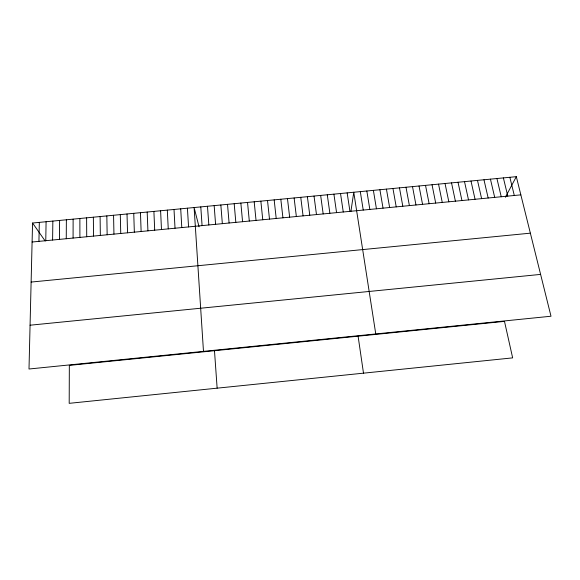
<?xml version="1.0" encoding="UTF-8"?>
<svg xmlns="http://www.w3.org/2000/svg" width="580" height="580" viewBox="0 0 580 580"><rect width="100%" height="100%" fill="white"/><g stroke="black" fill="none" stroke-linecap="round" stroke-linejoin="round"><path stroke-width="0.87" d="M73.08 238.068L73.123 219.138M66.258 238.728L66.367 219.784M59.435 239.38L59.609 220.429M52.606 240.04L52.852 221.074M45.769 240.7L46.088 221.727M38.932 241.36L39.324 222.372M32.56 223.024L29 369.01L551 316.231L516.323 176.668L32.56 223.024L45.175 240.983M350.907 211.475L353.764 192.248L375.76 333.95M505.383 197.258L516.323 176.668M30.066 325.206L540.603 274.398M32.096 242.019L520.84 194.858M31.117 282.068L530.359 233.167M199.07 226.831L194.104 207.546L203.479 351.371M509.856 177.291L514.308 195.489M503.389 177.908L507.775 196.112M496.915 178.531L501.236 196.75M490.441 179.147L494.697 197.381M483.966 179.771L488.157 198.012M477.485 180.387L481.61 198.643M470.996 181.011L475.056 199.274M464.515 181.634L468.51 199.904M458.026 182.258L461.948 200.535M451.53 182.874L455.394 201.173M445.034 183.498L448.833 201.804M438.538 184.121L442.264 202.442M432.035 184.744L435.696 203.073M425.524 185.368L429.127 203.703M419.021 185.992L422.552 204.341M412.51 186.615L415.969 204.979M405.993 187.238L409.393 205.61M399.475 187.862L402.81 206.248M392.95 188.493L396.22 206.879M386.432 189.116L389.629 207.517M379.9 189.74L383.032 208.155M373.375 190.363L376.435 208.793M366.836 190.994L369.837 209.431M360.303 191.618L363.232 210.069M347.144 192.879L349.943 211.345M340.525 193.517L343.258 211.99M358.099 336.19L363.493 373.165M333.906 194.148L336.567 212.635M327.279 194.786L329.875 213.288M320.653 195.417L323.176 213.933M314.019 196.055L316.477 214.578M307.385 196.685L309.778 215.224M300.752 197.323L303.072 215.869M294.111 197.961L296.358 216.521M287.462 198.599L289.652 217.167M280.814 199.237L282.931 217.812M274.166 199.875L276.211 218.464M267.51 200.506L269.49 219.11M260.855 201.144L262.762 219.762M254.192 201.789L256.034 220.407M247.53 202.427L249.306 221.06M240.86 203.065L242.57 221.712M234.189 203.703L235.828 222.357M227.519 204.341L229.085 223.01M220.842 204.979L222.343 223.662M214.165 205.624L215.593 224.315M207.481 206.262L208.836 224.968M214.484 350.712L217.137 388.165M200.789 206.9L202.079 225.62M187.412 208.184L188.558 226.925M180.713 208.829L181.794 227.577M174.014 209.467L175.022 228.23M167.308 210.112L168.251 228.882M160.602 210.75L161.479 229.535M153.896 211.395L154.701 230.188M147.182 212.041L147.915 230.847M140.462 212.686L141.129 231.5M133.748 213.324L134.343 232.152M127.02 213.969L127.549 232.812M120.299 214.614L120.749 233.464M113.564 215.26L113.948 234.124M106.836 215.905L107.148 234.777M100.101 216.55L100.34 235.436M93.358 217.195L93.532 236.096M86.616 217.841L86.717 236.749M79.873 218.486L79.902 237.408M69.339 365.393L69.194 403.332L512.648 357.875L504.491 321.385L69.339 365.393"/></g></svg>
